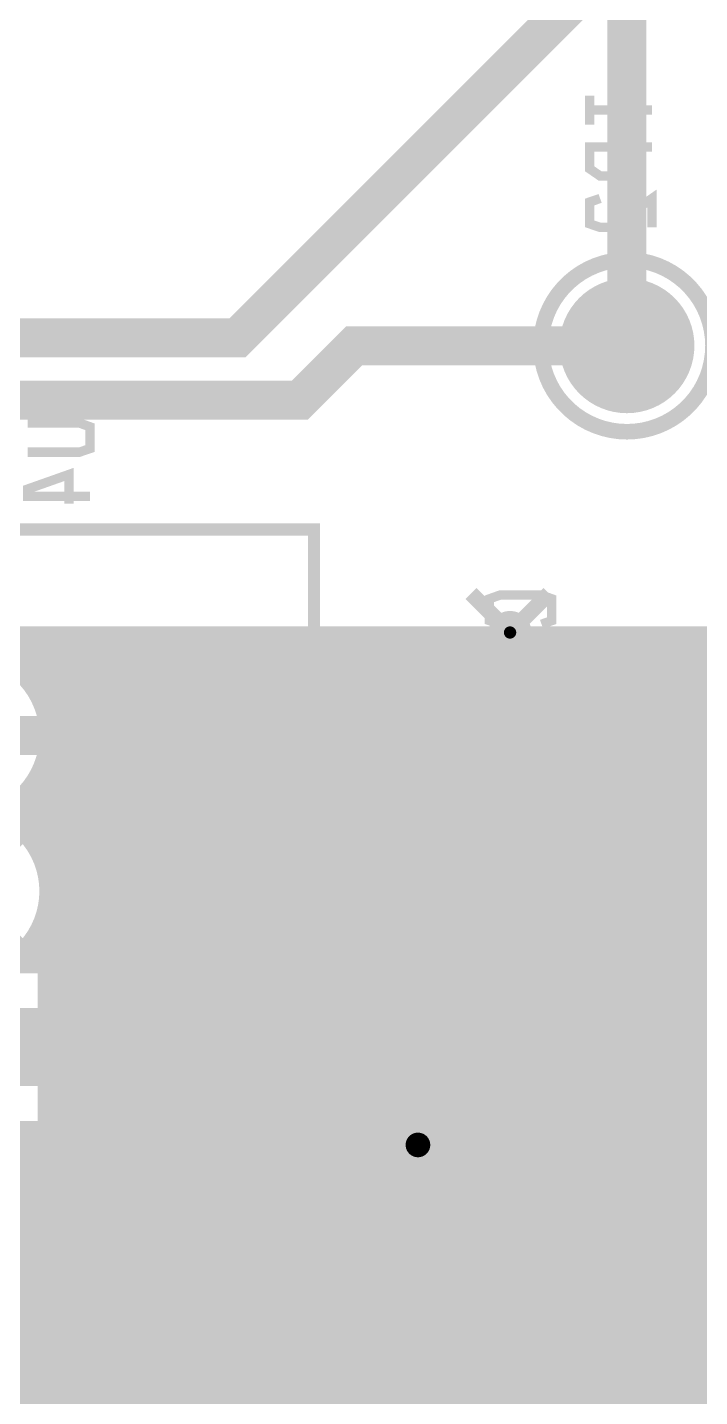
# Model space of a CAD drawing. Extents: x -20 to 155, y -92 to 168.
# Drawn here: x 122.94 to 133.9, y 107.33 to 129.65 of the extents above; entities that cross this region are included whole.
import ezdxf

# ---------------------------------------------------------------- set-up
doc = ezdxf.new("R2010")
doc.units = 0
doc.header["$MEASUREMENT"] = 0
doc.layers.get('0').update_dxf_attribs({"linetype": 'CONTINUOUS'})
for name, color, linetype in [('25-334-1_BOT', 7, 'CONTINUOUS'), ('25-334-1_DRD', 7, 'CONTINUOUS'), ('25-334-1_DRL', 2, 'CONTINUOUS'), ('25-334-1_IN1', 4, 'CONTINUOUS'), ('25-334-1_IN2', 3, 'CONTINUOUS'), ('25-334-1_SMB', 5, 'CONTINUOUS'), ('25-334-1_SMT', 10, 'CONTINUOUS'), ('25-334-1_SPB', 14, 'CONTINUOUS'), ('25-334-1_SSB', 12, 'CONTINUOUS'), ('25-334-1_TOP', 13, 'CONTINUOUS'), ('THRUHOLE_TAP', 7, 'CONTINUOUS')]:
    doc.layers.add(name, color=color, linetype=linetype)

# ---------------------------------------------------------------- blocks, each defined once
blk = doc.blocks.new('RECTANGLE_5')
blk.add_solid([(1.12522, 1.14935), (1.12522, -1.14935), (-1.12522, 1.14935), (-1.12522, -1.14935)])
blk = doc.blocks.new('ROUND_25')
at = {"const_width": 1.09982}
blk.add_lwpolyline([(-0.54991, 0, 1), (0.54991, 0, 1)], format="xyb", close=True, dxfattribs=at)
blk = doc.blocks.new('ROUND_39')
at = {"const_width": 0.35052}
blk.add_lwpolyline([(-0.17526, 0, 1), (0.17526, 0, 1)], format="xyb", close=True, dxfattribs=at)
blk = doc.blocks.new('ROUND_81')
at = {"const_width": 0.50038}
blk.add_lwpolyline([(-0.25019, 0, 1), (0.25019, 0, 1)], format="xyb", close=True, dxfattribs=at)
blk = doc.blocks.new('ROUND_85')
at = {"const_width": 0.10033}
blk.add_lwpolyline([(-0.050164, 0, 1), (0.050164, 0, 1)], format="xyb", close=True, dxfattribs=at)
blk = doc.blocks.new('ROUND_42')
at = {"const_width": 0.35052}
blk.add_lwpolyline([(-0.17526, 0, 1), (0.17526, 0, 1)], format="xyb", close=True, dxfattribs=at)
blk = doc.blocks.new('ROUND_35')
at = {"const_width": 0.10033}
blk.add_lwpolyline([(-0.050164, 0, 1), (0.050164, 0, 1)], format="xyb", close=True, dxfattribs=at)
blk = doc.blocks.new('ROUND_71')
at = {"const_width": 0.50038}
blk.add_lwpolyline([(-0.25019, 0, 1), (0.25019, 0, 1)], format="xyb", close=True, dxfattribs=at)

msp = doc.modelspace()

# ---------------------------------------------------------------- linework, layer by layer
at = {"layer": '25-334-1_BOT'}
for points, const_width in [([(130.81, 117.38356), (130.81, 119.7864)], 0.254), ([(130.81, 119.7864), (130.81, 117.38356)], 0.254), ([(130.81, 112.4839), (126.65456, 112.4839), (126.111, 113.03), (121.92, 113.03)], 1.27), ([(134.28218, 113.03254), (133.73608, 112.4839), (130.81, 112.4839)], 1.27)]:
    msp.add_lwpolyline(points, dxfattribs=dict(at, const_width=const_width))
at = {"layer": '25-334-1_DRD', "const_width": 0.254}
for points in [[(132.715, 125.095), (132.715, 123.825)], [(133.35, 124.46), (132.08, 124.46)], [(131.445, 120.4214), (130.175, 119.1514)], [(131.445, 119.1514), (130.175, 120.4214)], [(131.445, 120.4214), (130.175, 119.1514)], [(131.445, 119.1514), (130.175, 120.4214)]]:
    msp.add_lwpolyline(points, dxfattribs=at)
at = {"layer": '25-334-1_IN1', "const_width": 0.635}
msp.add_lwpolyline([(151.6888, 136.4488), (135.1788, 136.4488), (132.715, 133.985), (132.715, 124.46)], dxfattribs=at)
at = {"layer": '25-334-1_IN2', "const_width": 0.254}
for points in [[(134.874, 119.761), (99.06, 119.761)], [(123.0122, 119.761), (123.0122, 118.8974)], [(123.2408, 119.761), (123.2408, 118.36908)], [(123.4694, 119.761), (123.4694, 65.659)], [(123.698, 119.761), (123.698, 65.659)], [(123.9266, 119.761), (123.9266, 65.659)], [(124.1552, 119.761), (124.1552, 65.659)], [(124.3838, 119.761), (124.3838, 65.659)], [(124.6124, 119.761), (124.6124, 65.659)], [(124.841, 119.761), (124.841, 65.659)], [(125.0696, 119.761), (125.0696, 72.67702)], [(125.2982, 119.761), (125.2982, 73.04278)], [(125.5268, 119.761), (125.5268, 85.22208)], [(125.7554, 119.761), (125.7554, 85.44052)], [(125.984, 119.761), (125.984, 85.5218)], [(126.2126, 119.761), (126.2126, 85.5218)], [(126.4412, 119.761), (126.4412, 85.43544)], [(126.6698, 119.761), (126.6698, 85.21446)], [(126.8984, 119.761), (126.8984, 65.659)], [(127.127, 119.761), (127.127, 65.659)], [(127.3556, 119.761), (127.3556, 65.659)], [(127.5842, 119.761), (127.5842, 77.86878)], [(127.8128, 119.761), (127.8128, 78.0415)], [(128.0414, 119.761), (128.0414, 78.10246)], [(128.27, 119.761), (128.27, 78.08214)], [(128.4986, 119.761), (128.4986, 77.97292)], [(128.7272, 119.761), (128.7272, 77.68082)], [(128.9558, 119.761), (128.9558, 77.31252)], [(129.1844, 119.761), (129.1844, 77.32014)], [(129.413, 119.761), (129.413, 77.24902)], [(129.6416, 119.761), (129.6416, 77.05598)], [(129.8702, 119.761), (129.8702, 78.87208)], [(130.0988, 119.761), (130.0988, 79.08036)], [(130.3274, 119.761), (130.3274, 93.94952)], [(130.556, 119.761), (130.556, 94.10192)], [(130.7846, 119.761), (130.7846, 94.15018)], [(131.0132, 119.761), (131.0132, 94.1197)], [(131.2418, 119.761), (131.2418, 93.99778)], [(131.4704, 119.761), (131.4704, 93.63202)], [(131.699, 119.761), (131.699, 87.95512)], [(131.9276, 119.761), (131.9276, 65.659)], [(132.1562, 119.761), (132.1562, 93.85808)], [(132.3848, 119.761), (132.3848, 94.06636)], [(132.6134, 119.761), (132.6134, 94.14256)], [(132.842, 119.761), (132.842, 103.32212)], [(133.0706, 119.761), (133.0706, 103.48976)], [(133.2992, 119.761), (133.2992, 103.54818)], [(133.5278, 119.761), (133.5278, 104.51592)], [(133.7564, 119.761), (133.7564, 104.902)], [(133.985, 119.761), (133.985, 105.10266)], [(152.4, 119.6848), (99.06, 119.6848)], [(148.67636, 119.4562), (99.06, 119.4562)], [(148.1963, 119.2276), (122.6693, 119.2276)], [(147.9169, 118.999), (122.93092, 118.999)], [(147.72132, 118.7704), (123.09348, 118.7704)], [(147.57908, 118.5418), (123.19508, 118.5418)], [(147.48002, 118.3132), (123.25096, 118.3132)], [(147.41398, 118.0846), (123.2662, 118.0846)], [(147.37842, 117.856), (123.2408, 117.856)], [(123.2408, 117.84838), (123.2408, 115.82908)], [(147.3708, 117.6274), (123.1773, 117.6274)], [(123.0122, 117.3226), (123.0122, 116.3574)], [(147.39366, 117.3988), (123.063, 117.3988)], [(147.44446, 117.1702), (122.88266, 117.1702)], [(147.52574, 116.9416), (122.58802, 116.9416)], [(147.64512, 116.713), (122.6312, 116.713)], [(122.8725, 116.5225), (121.92, 115.57)], [(147.81276, 116.4844), (122.90806, 116.4844)], [(148.0439, 116.2558), (123.07824, 116.2558)], [(148.39442, 116.0272), (123.18492, 116.0272)], [(152.4, 115.7986), (123.24588, 115.7986)], [(122.8725, 114.6175), (121.92, 115.57)], [(152.4, 115.57), (123.2662, 115.57)], [(123.2408, 115.30838), (123.2408, 65.659)], [(152.4, 115.3414), (123.24588, 115.3414)], [(152.4, 115.1128), (123.18492, 115.1128)], [(152.4, 114.8842), (123.07824, 114.8842)], [(152.4, 114.6556), (122.90806, 114.6556)], [(123.0122, 114.7826), (123.0122, 114.36096)], [(123.25096, 114.36096), (122.50928, 114.36096)], [(152.4, 114.427), (122.6312, 114.427)], [(123.25096, 114.36096), (123.25096, 111.69904)], [(152.4, 114.1984), (123.25096, 114.1984)], [(147.3708, 113.9698), (123.25096, 113.9698)], [(147.3708, 113.7412), (123.25096, 113.7412)], [(147.3708, 113.5126), (123.25096, 113.5126)], [(147.3708, 113.284), (123.25096, 113.284)], [(147.3708, 113.0554), (123.25096, 113.0554)], [(147.3708, 112.8268), (123.25096, 112.8268)], [(147.3708, 112.5982), (123.25096, 112.5982)], [(147.3708, 112.3696), (123.25096, 112.3696)], [(147.3708, 112.141), (123.25096, 112.141)], [(147.3708, 111.9124), (123.25096, 111.9124)], [(147.3708, 111.6838), (101.092, 111.6838)], [(123.25096, 111.69904), (120.58904, 111.69904)], [(123.0122, 111.69904), (123.0122, 80.89138)], [(147.3708, 111.4552), (101.092, 111.4552)], [(147.3708, 111.2266), (101.092, 111.2266)], [(147.3708, 110.998), (101.092, 110.998)], [(147.3708, 110.7694), (101.092, 110.7694)], [(147.3708, 110.5408), (101.092, 110.5408)], [(152.4, 110.3122), (101.092, 110.3122)], [(152.4, 110.0836), (101.092, 110.0836)], [(152.4, 109.855), (101.092, 109.855)], [(152.4, 109.6264), (101.092, 109.6264)], [(152.4, 109.3978), (101.092, 109.3978)], [(152.4, 109.1692), (101.092, 109.1692)], [(152.4, 108.9406), (101.092, 108.9406)], [(152.4, 108.712), (101.092, 108.712)], [(152.4, 108.4834), (101.092, 108.4834)], [(152.4, 108.2548), (86.741, 108.2548)], [(152.4, 108.0262), (86.741, 108.0262)], [(152.4, 107.7976), (86.741, 107.7976)], [(135.98652, 107.569), (86.741, 107.569)], [(135.5344, 107.3404), (86.741, 107.3404)]]:
    msp.add_lwpolyline(points, dxfattribs=at)
for points in [[(123.2662, 118.11, 0.4142136), (121.92, 119.4562)], [(122.36704, 116.84, 0.3182175), (123.2662, 118.11)], [(123.2662, 115.57, 0.3182174), (122.36704, 116.84)], [(122.50928, 114.36096, 0.2868196), (123.2662, 115.57)]]:
    msp.add_lwpolyline(points, format="xyb", dxfattribs=at)
at = {"layer": '25-334-1_SSB'}
for points, const_width in [([(132.10794, 128.06426), (132.10794, 128.5367)], 0.1524), ([(133.12394, 128.30048), (132.10794, 128.30048)], 0.1524), ([(132.61594, 127.6985), (132.61594, 127.3429), (132.44576, 127.22606), (132.27812, 127.22606), (132.10794, 127.3429), (132.10794, 127.6985), (133.12394, 127.6985)], 0.1524), ([(133.12394, 126.38786), (133.12394, 126.8603), (132.44576, 126.38786), (132.27812, 126.38786), (132.10794, 126.44628), (132.10794, 126.80188), (132.27812, 126.8603)], 0.1524), ([(122.94616, 122.72518), (123.79198, 122.72518), (123.96216, 122.7836), (123.96216, 123.1392), (123.79198, 123.20016), (122.94616, 123.20016)], 0.1524), ([(123.6218, 121.88698), (123.6218, 122.36196), (122.94616, 122.1232), (122.94616, 122.00636), (123.96216, 122.00636)], 0.1524), ([(119.92102, 109.67466), (119.72036, 109.66958), (119.72036, 121.46534), (127.61468, 121.46534), (127.61468, 109.67466), (119.92102, 109.67466)], 0.20066), ([(131.32308, 119.92102), (131.49072, 119.97944), (131.49072, 120.33504), (131.32308, 120.396), (130.6449, 120.396), (130.47472, 120.33504), (130.47472, 119.97944), (130.6449, 119.92102)], 0.1524), ([(130.98272, 119.14124), (130.98272, 119.49684), (130.81508, 119.5578), (130.6449, 119.5578), (130.47472, 119.49684), (130.47472, 119.14124), (130.6449, 119.08282), (130.81508, 119.08282), (131.49072, 119.31904)], 0.1524), ([(129.50952, 111.93526), (129.2098, 111.93526), (129.2098, 117.93474), (129.50952, 117.93474)], 0.1524), ([(132.11048, 111.93526), (132.4102, 111.93526), (132.4102, 117.93474), (132.11048, 117.93474)], 0.1524), ([(139.32408, 110.1852), (133.65988, 110.1852), (133.65988, 115.824), (139.32408, 115.824), (139.32408, 110.1852)], 0.127), ([(134.05104, 114.46764), (134.05358, 114.47018), (134.61746, 114.94008), (134.6073, 114.92738), (134.63016, 114.95024), (135.18896, 114.39398), (135.1661, 114.36858), (134.6073, 114.92738)], 0.1524), ([(134.06628, 114.4905), (134.04596, 114.48542), (134.6073, 114.95278), (134.61746, 114.94008), (135.08736, 115.50396), (135.0899, 115.5065)], 0.1524), ([(129.2225, 114.1095), (129.2225, 113.792)], 0.1524), ([(132.3975, 114.1095), (129.2225, 114.1095)], 0.1524), ([(132.3975, 114.1095), (132.3975, 113.792), (129.2225, 113.792)], 0.1524), ([(132.3975, 114.03076), (129.2225, 114.03076)], 0.1524), ([(129.3241, 114.1095), (129.3241, 113.792)], 0.1524), ([(129.46126, 114.1095), (129.46126, 113.792)], 0.1524), ([(129.59842, 114.1095), (129.59842, 113.792)], 0.1524), ([(129.73558, 114.1095), (129.73558, 113.792)], 0.1524), ([(129.87274, 114.1095), (129.87274, 113.792)], 0.1524), ([(130.0099, 114.1095), (130.0099, 113.792)], 0.1524), ([(130.14706, 114.1095), (130.14706, 113.792)], 0.1524), ([(130.28422, 114.1095), (130.28422, 113.792)], 0.1524), ([(130.42138, 114.1095), (130.42138, 113.792)], 0.1524), ([(130.55854, 114.1095), (130.55854, 113.792)], 0.1524), ([(130.6957, 114.1095), (130.6957, 113.792)], 0.1524), ([(130.83286, 114.1095), (130.83286, 113.792)], 0.1524), ([(130.97002, 114.1095), (130.97002, 113.792)], 0.1524), ([(131.10718, 114.1095), (131.10718, 113.792)], 0.1524), ([(131.24434, 114.1095), (131.24434, 113.792)], 0.1524), ([(131.3815, 114.1095), (131.3815, 113.792)], 0.1524), ([(131.51866, 114.1095), (131.51866, 113.792)], 0.1524), ([(131.65582, 114.1095), (131.65582, 113.792)], 0.1524), ([(131.79298, 114.1095), (131.79298, 113.792)], 0.1524), ([(131.93014, 114.1095), (131.93014, 113.792)], 0.1524), ([(132.0673, 114.1095), (132.0673, 113.792)], 0.1524), ([(132.20446, 114.1095), (132.20446, 113.792)], 0.1524), ([(132.34162, 114.1095), (132.34162, 113.792)], 0.1524), ([(132.3975, 113.8936), (129.2225, 113.8936)], 0.1524), ([(129.35966, 111.54918), (129.2606, 111.54918)], 0.1524), ([(129.286, 111.5568), (129.286, 111.31296)], 0.1524), ([(129.43078, 111.41202), (129.18694, 111.41202)], 0.1524), ([(129.42316, 111.48314), (129.42316, 111.38408)], 0.1524)]:
    msp.add_lwpolyline(points, dxfattribs=dict(at, const_width=const_width))
for points, const_width in [([(132.715, 125.86208, 0.4142136), (131.31292, 124.46)], 0.254), ([(134.11708, 124.46, 0.4142136), (132.715, 125.86208)], 0.254), ([(131.31292, 124.46, 0.4142136), (132.715, 123.05792)], 0.254), ([(132.715, 123.05792, 0.4142136), (134.11708, 124.46)], 0.254), ([(129.30886, 111.55934, 0.4142136), (129.1844, 111.43488)], 0.1524), ([(129.43332, 111.43488, 0.4142136), (129.30886, 111.55934)], 0.1524), ([(129.1844, 111.43488, 0.4142136), (129.30886, 111.31042)], 0.1524), ([(129.30886, 111.31042, 0.4142136), (129.43332, 111.43488)], 0.1524)]:
    msp.add_lwpolyline(points, format="xyb", dxfattribs=dict(at, const_width=const_width))
at = {"layer": '25-334-1_TOP', "const_width": 0.635}
for points in [[(140.335, 130.556), (132.334, 130.556), (126.365, 124.587), (101.092, 124.587), (99.06, 122.555)], [(99.06, 113.284), (99.314, 113.284), (100.33, 114.3), (100.33, 121.285), (102.616, 123.571), (127.381, 123.571), (128.27, 124.46), (132.715, 124.46)], [(121.92, 118.11), (144.399, 118.11), (148.209, 121.92), (149.86, 121.92)]]:
    msp.add_lwpolyline(points, dxfattribs=at)

# ---------------------------------------------------------------- block references
at = {"layer": '25-334-1_BOT'}
for name, p in [('ROUND_25', (132.715, 124.46)), ('ROUND_39', (130.81, 119.7864)), ('RECTANGLE_5', (130.81, 117.38356)), ('RECTANGLE_5', (130.81, 112.4839))]:
    msp.add_blockref(name, p, dxfattribs=at)
at = {"layer": '25-334-1_DRL'}
for name, p in [('ROUND_81', (132.715, 124.46)), ('ROUND_85', (130.81, 119.7864))]:
    msp.add_blockref(name, p, dxfattribs=at)
at = {"layer": '25-334-1_IN1'}
for name, p in [('ROUND_25', (132.715, 124.46)), ('ROUND_42', (130.81, 119.7864))]:
    msp.add_blockref(name, p, dxfattribs=at)
at = {"layer": '25-334-1_IN2'}
for name, p in [('ROUND_25', (132.715, 124.46)), ('ROUND_42', (130.81, 119.7864))]:
    msp.add_blockref(name, p, dxfattribs=at)
at = {"layer": '25-334-1_SMB'}
for name, p in [('ROUND_25', (132.715, 124.46)), ('RECTANGLE_5', (130.81, 117.38356)), ('RECTANGLE_5', (130.81, 112.4839))]:
    msp.add_blockref(name, p, dxfattribs=at)
at = {"layer": '25-334-1_SMT'}
msp.add_blockref('ROUND_25', (132.715, 124.46), dxfattribs=at)
at = {"layer": '25-334-1_SPB'}
for p in [(130.81, 117.38356), (130.81, 112.4839)]:
    msp.add_blockref('RECTANGLE_5', p, dxfattribs=at)
at = {"layer": '25-334-1_TOP'}
for name, p in [('ROUND_25', (132.715, 124.46)), ('ROUND_39', (130.81, 119.7864))]:
    msp.add_blockref(name, p, dxfattribs=at)
at = {"layer": 'THRUHOLE_TAP'}
for name, p in [('ROUND_71', (132.715, 124.46)), ('ROUND_35', (130.81, 119.7864))]:
    msp.add_blockref(name, p, dxfattribs=at)

doc.saveas('drawing.dxf')
